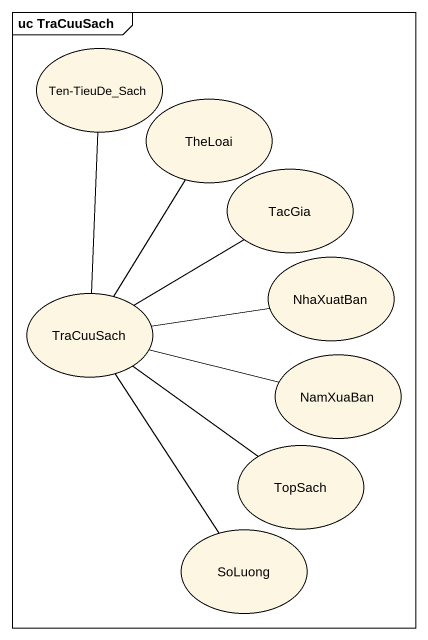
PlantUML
@startuml
mainframe uc TraCuuSach
usecase "Ten-TieuDe_Sach" as Ten_TieuDe_Sach
usecase TheLoai
usecase TacGia
usecase TraCuuSach
usecase NhaXuatBan
usecase NamXuaBan
usecase TopSach
usecase SoLuong
TraCuuSach -up- Ten_TieuDe_Sach
TraCuuSach -up- TheLoai
TraCuuSach -up- TacGia
TraCuuSach -right- NhaXuatBan
TraCuuSach -right- NamXuaBan
TraCuuSach -- TopSach
TraCuuSach -- SoLuong
@enduml
